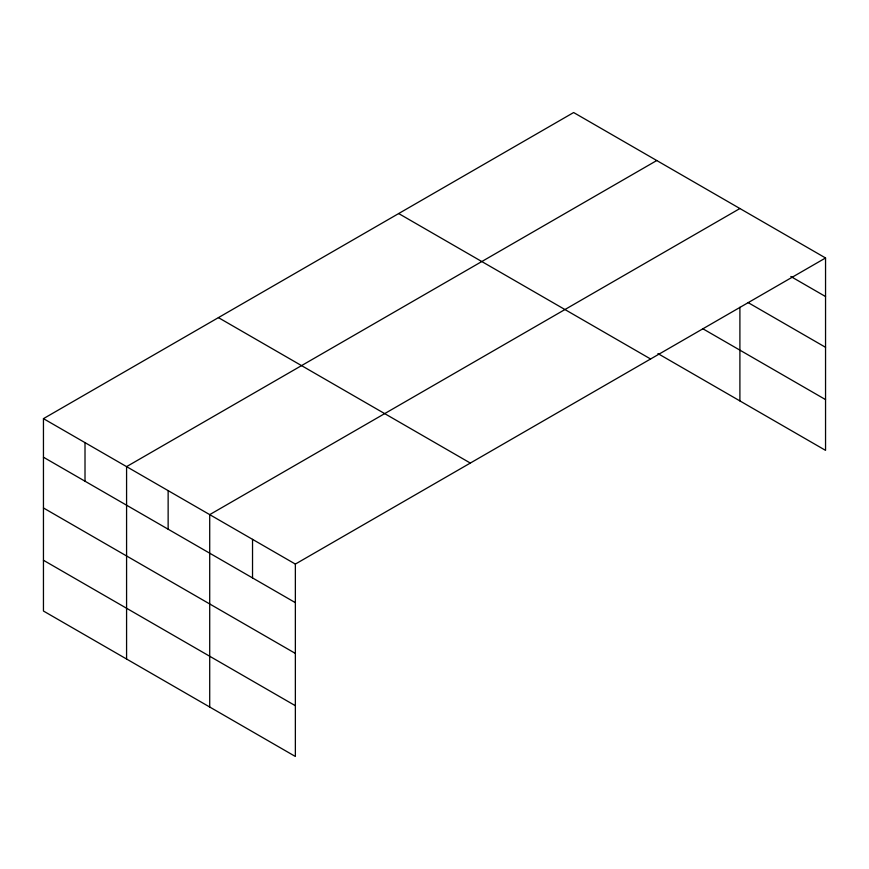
<?xml version="1.0" encoding="UTF-8"?>
<svg xmlns="http://www.w3.org/2000/svg" width="869" height="869" viewBox="0 0 869 869"><rect width="100%" height="100%" fill="white"/><g stroke="black" fill="none" stroke-linecap="round" stroke-linejoin="round"><path stroke-width="1.3" d="M825.55 257.974L573.638 112.535L43.45 418.641L43.45 611.026L295.362 756.464L295.362 564.079L825.55 257.974L825.55 450.359L657.931 353.585M656.768 160.526L126.581 466.631L126.581 659.017M739.899 208.527L209.711 514.633L209.711 707.018M790.823 276.494L825.55 296.546M748.003 302.531L825.55 347.307M702.956 328.819L825.55 399.599M398.675 213.546L650.588 358.984M218.412 317.619L470.325 463.058M43.45 418.641L295.362 564.079M43.45 457.213L295.362 602.651M43.45 507.963L295.362 653.412M43.45 560.266L295.362 705.704M739.899 307.246L739.899 400.913M252.531 539.356L252.531 577.918M168.141 490.627L168.141 529.199M85.01 442.636L85.01 481.209"/></g></svg>
